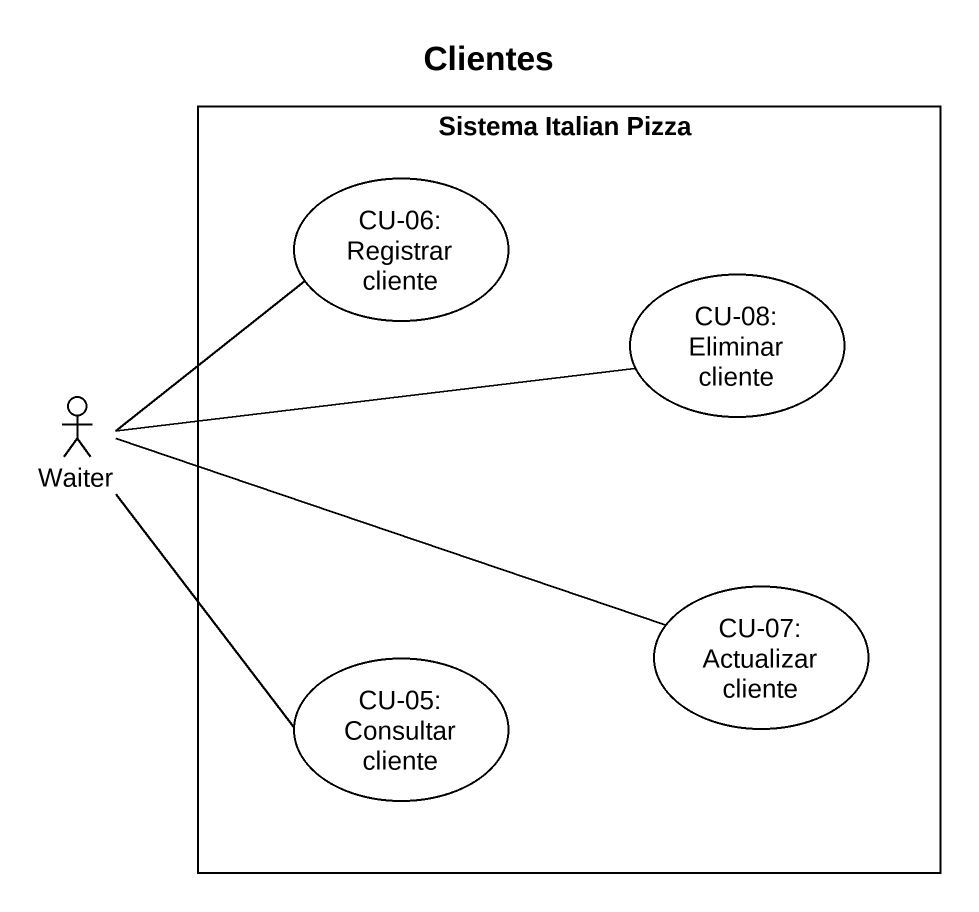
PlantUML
@startuml
title Clientes
rectangle "Sistema Italian Pizza" as Sistema_Italian_Pizza {
  usecase "CU-06: Registrar cliente" as CU_06_Registrar_cliente
  usecase "CU-08: Eliminar cliente" as CU_08_Eliminar_cliente
  usecase "CU-07: Actualizar cliente" as CU_07_Actualizar_cliente
  usecase "CU-05: Consultar cliente" as CU_05_Consultar_cliente
}
actor Waiter
Waiter -up- CU_06_Registrar_cliente
Waiter -right- CU_08_Eliminar_cliente
Waiter -right- CU_07_Actualizar_cliente
Waiter -- CU_05_Consultar_cliente
@enduml
